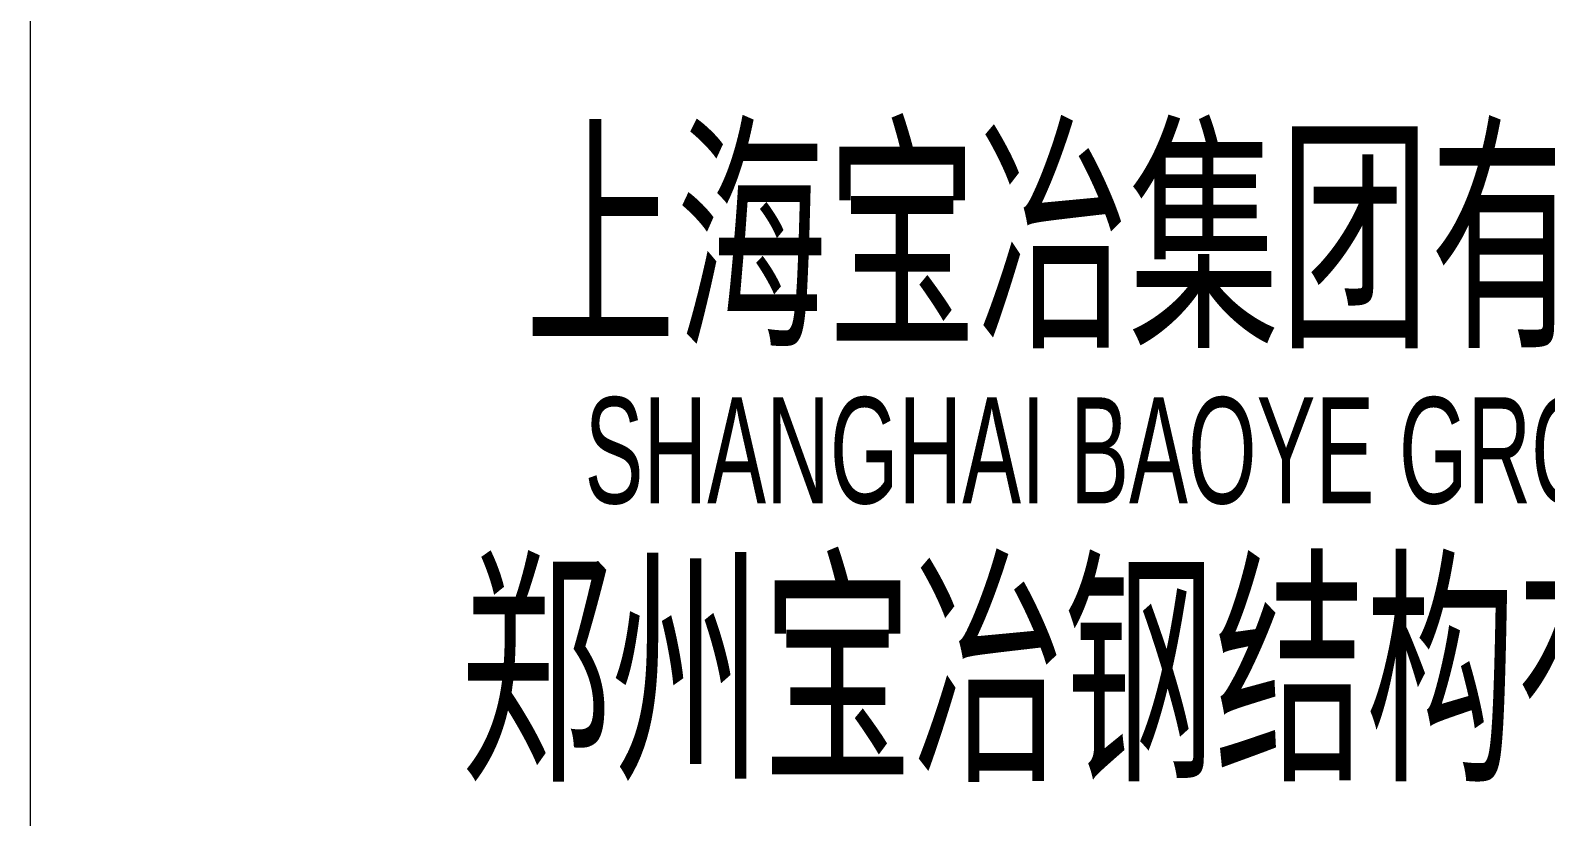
# Model space of a CAD drawing. Header units: millimetres. Extents: x 72 to 17970, y 150 to 12750.
# Drawn here: x 16197 to 17053, y 5303 to 5747 of the extents above; entities that cross this region are included whole.
import ezdxf

# ---------------------------------------------------------------- set-up
doc = ezdxf.new("R2010")
doc.units = ezdxf.units.MM
doc.linetypes.add('XKITLINE00', pattern=[0])
doc.layers.add('OtherObjectType', color=1, linetype='Continuous', lineweight=0)
doc.styles.add('$TD_AUDIT_GENERATED_(EE)', font='ARIAL.TTF')

# ---------------------------------------------------------------- blocks, each defined once
blk = doc.blocks.new('*A5')
at = {"layer": 'OtherObjectType', "color": 7, "linetype": 'XKITLINE00', "lineweight": 0}
blk.add_line((16197, 12608.93), (16197, 288), dxfattribs=at)
at = {"layer": 'OtherObjectType', "color": 7, "style": '$TD_AUDIT_GENERATED_(EE)', "width": 0.595}
for s, height, p in [('\\M+5C9CF\\M+5BAA3\\M+5B1A6\\M+5D2B1\\M+5BCAF\\M+5CDC5\\M+5D3D0\\M+5CFDE\\M+5B9AB\\M+5CBBE', 105, (16476.5, 5579.2)), ('SHANGHAI BAOYE GROUP CORP., LTD', 60, (16510.11, 5479.98)), ('\\M+5D6A3\\M+5D6DD\\M+5B1A6\\M+5D2B1\\M+5B8D6\\M+5BDE1\\M+5B9B9\\M+5D3D0\\M+5CFDE\\M+5B9AB\\M+5CBBE', 105, (16440, 5334.22))]:
    blk.add_text(s, height=height, dxfattribs=at).set_placement(p)

msp = doc.modelspace()

# ---------------------------------------------------------------- block references
at = {"lineweight": 0}
msp.add_blockref('*A5', (0, 0), dxfattribs=at)

doc.saveas('drawing.dxf')
